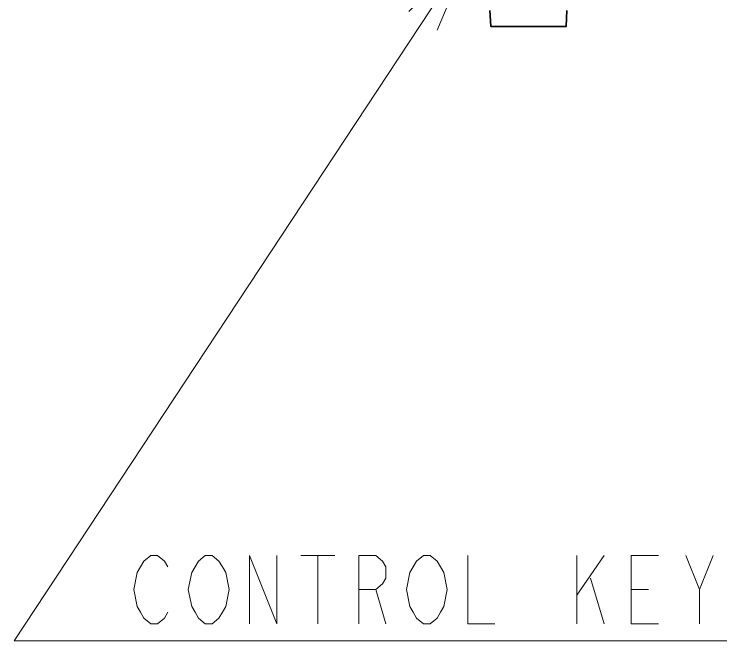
# Model space of a CAD drawing. Extents: x -382 to 1420, y -377 to 265.
# Drawn here: x -233.02 to -220.68, y -36.66 to -25.82 of the extents above; entities that cross this region are included whole.
import ezdxf

# ---------------------------------------------------------------- set-up
doc = ezdxf.new("R2010")
doc.units = 0
doc.header["$MEASUREMENT"] = 0
doc.layers.add('PDF_レイヤー 1', color=7, linetype='CONTINUOUS')

msp = doc.modelspace()

# ---------------------------------------------------------------- linework, layer by layer
at = {"layer": 'PDF_レイヤー 1', "lineweight": 0}
for points in [[(-225.07325, -24.61421), (-233.02324, -36.66286)], [(-225.69399, -26.09113), (-225.07321, -24.61418), (-226.187, -25.76588)], [(-223.45216, -25.74841), (-223.46882, -26.02075)], [(-224.77419, -26.02075), (-224.77406, -26.02089), (-224.77378, -26.02103), (-224.77322, -26.02103), (-224.77197, -26.02089), (-224.77169, -26.02089), (-224.77072, -26.02103), (-224.77044, -26.02103), (-224.76933, -26.02103), (-224.76808, -26.02103), (-224.76683, -26.02103), (-224.76586, -26.02089), (-224.76475, -26.02089), (-224.7635, -26.02075), (-224.76239, -26.02075)], [(-224.7624, -26.02075), (-223.46891, -26.02075)], [(-224.76233, -26.03188), (-223.46884, -26.03188), (-223.46884, -26.02077)], [(-223.46884, -26.02075), (-223.46787, -26.02075), (-223.46676, -26.02089), (-223.46564, -26.02089), (-223.46439, -26.02103), (-223.46412, -26.02103), (-223.46287, -26.02103), (-223.46162, -26.02103), (-223.46051, -26.02103), (-223.46023, -26.02103), (-223.45926, -26.02089), (-223.45801, -26.02103), (-223.45745, -26.02103), (-223.45717, -26.02089), (-223.45703, -26.02075)], [(-230.36249, -36.17067), (-230.42165, -36.26913), (-230.53956, -36.3676), (-230.65774, -36.3676), (-230.77593, -36.26913), (-230.83481, -36.17067), (-230.89397, -36.07234), (-230.95299, -35.77709), (-230.89397, -35.48184), (-230.83481, -35.38338), (-230.77593, -35.28491), (-230.65774, -35.18659), (-230.53956, -35.18659), (-230.42165, -35.28491), (-230.36249, -35.38338)], [(-228.94538, -36.3676), (-228.94538, -35.18659), (-228.47292, -36.3676), (-228.47292, -35.18659)], [(-228.05964, -35.1866), (-227.46914, -35.1866)], [(-227.76439, -35.1866), (-227.76439, -36.36761)], [(-227.05577, -36.3676), (-227.05577, -35.18659), (-226.76052, -35.18659), (-226.64233, -35.28491), (-226.58345, -35.38338), (-226.58345, -35.58017), (-226.64233, -35.67863), (-226.76052, -35.77709), (-227.05577, -35.77709)], [(-225.16615, -35.1866), (-225.16615, -36.36761), (-224.69383, -36.36761)], [(-223.27654, -35.87542), (-222.80422, -35.18659)], [(-223.27654, -35.1866), (-223.27654, -36.36761)], [(-221.85929, -36.3676), (-222.33174, -36.3676), (-222.33174, -35.18659), (-221.85929, -35.18659)], [(-221.38691, -35.1866), (-221.15068, -35.77711), (-221.15068, -36.36761)], [(-221.15066, -35.77709), (-220.91456, -35.18659)], [(-223.04042, -35.58018), (-222.80419, -36.36761)], [(-226.76052, -35.77709), (-226.58345, -36.3676)], [(-222.33179, -35.77709), (-222.03653, -35.77709)], [(-233.02325, -36.66285), (-220.67824, -36.66285)]]:
    msp.add_lwpolyline(points, dxfattribs=at)
for points in [[(-224.79075, -25.74841), (-224.77422, -26.02075, 0.39550552), (-224.7624, -26.03186), (-224.7624, -26.02075), (-224.77907, -25.74841)], [(-223.46884, -26.03188, 0.39550552), (-223.45705, -26.02075), (-223.44052, -25.74841)]]:
    msp.add_lwpolyline(points, format="xyb", dxfattribs=at)
for points in [[(-229.41775, -36.17067), (-229.47678, -36.26913), (-229.59482, -36.3676), (-229.71301, -36.3676), (-229.83119, -36.26913), (-229.89007, -36.17067), (-229.9491, -36.07234), (-230.00826, -35.77709), (-229.9491, -35.48184), (-229.89007, -35.38338), (-229.83119, -35.28491), (-229.71301, -35.18659), (-229.59482, -35.18659), (-229.47678, -35.28491), (-229.41775, -35.38338), (-229.35859, -35.48184), (-229.29957, -35.77709), (-229.35859, -36.07234)], [(-225.63852, -36.17067), (-225.69754, -36.26913), (-225.81559, -36.3676), (-225.93377, -36.3676), (-226.05196, -36.26913), (-226.11084, -36.17067), (-226.17, -36.07234), (-226.22902, -35.77709), (-226.17, -35.48184), (-226.11084, -35.38338), (-226.05196, -35.28491), (-225.93377, -35.18659), (-225.81559, -35.18659), (-225.69754, -35.28491), (-225.63852, -35.38338), (-225.5795, -35.48184), (-225.52034, -35.77709), (-225.5795, -36.07234)]]:
    msp.add_lwpolyline(points, close=True, dxfattribs=at)

doc.saveas('drawing.dxf')
